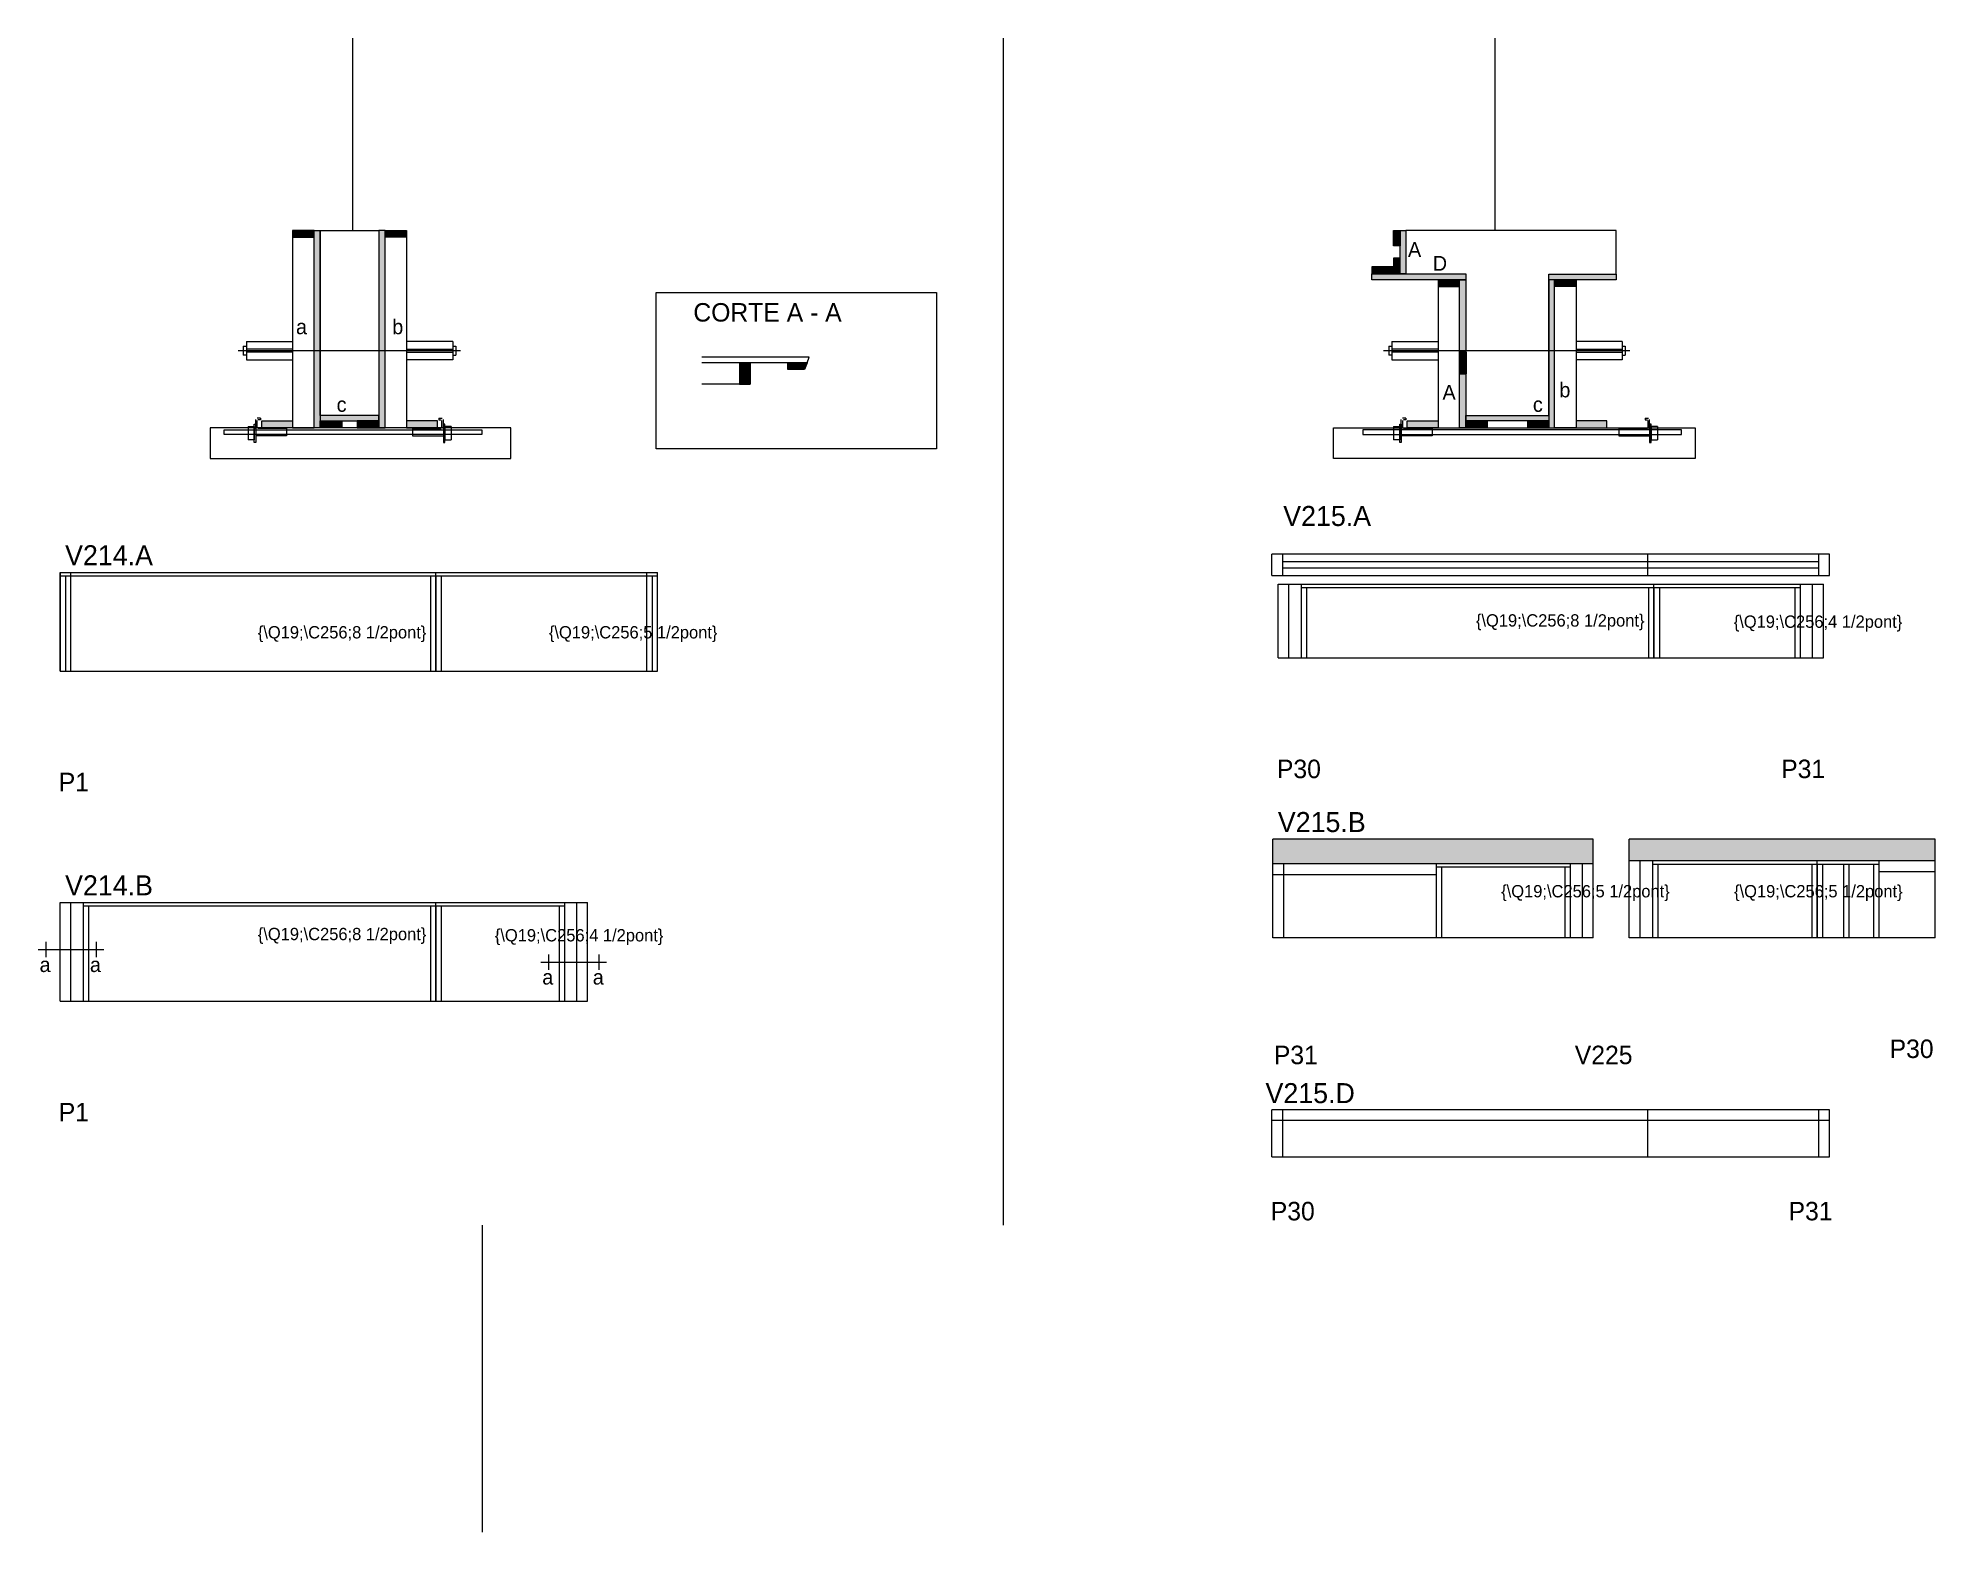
# Model space of a CAD drawing. Header units: metres. Extents: x 4443 to 5675, y 7154 to 8124.
import ezdxf

# ---------------------------------------------------------------- set-up
doc = ezdxf.new("R2010")
doc.units = ezdxf.units.M
for name, color, linetype in [('5', 7, 'Continuous'), ('barrote', 7, 'Continuous'), ('CONCRETO', 7, 'Continuous'), ('COTA', 7, 'Continuous'), ('Cotas', 7, 'Continuous'), ('detalhes', 7, 'Continuous'), ('Hachura', 7, 'Continuous'), ('Madeira', 7, 'Continuous'), ('NOMENCLATURA', 7, 'Continuous'), ('Painéis', 7, 'Continuous'), ('presilha', 7, 'Continuous'), ('SARR_2.2x7', 7, 'Continuous'), ('SARR_3.5x7', 7, 'Continuous'), ('SARR_EDITAR', 7, 'Continuous'), ('SCO-___-LAJ', 7, 'Continuous'), ('TENSOR', 7, 'Continuous'), ('texto', 7, 'Continuous'), ('TEXTO PILAR', 7, 'Continuous'), ('Texto Seção', 7, 'Continuous')]:
    doc.layers.add(name, color=color, linetype=linetype)

msp = doc.modelspace()

# ---------------------------------------------------------------- hatches: boundary and pattern name
at = {"layer": 'COTA'}
h = msp.add_hatch(color=7, dxfattribs=at)
h.dxf.hatch_style = 1
h.paths.add_polyline_path([(5245.3, 7587.4), (5245.3, 7603.4), (5245.3, 7603.4), (5453.3, 7603.4), (5453.3, 7603.4), (5453.3, 7587.4), (5453.3, 7587.4), (5245.3, 7587.4)])
h = msp.add_hatch(color=7, dxfattribs=at)
h.dxf.hatch_style = 1
h.paths.add_polyline_path([(5476.7, 7589.4), (5476.7, 7603.4), (5476.7, 7603.4), (5675.2, 7603.4), (5675.2, 7603.4), (5675.2, 7589.4), (5675.2, 7589.4), (5476.7, 7589.4)])
at = {"layer": 'Hachura'}
h = msp.add_hatch(color=7, dxfattribs=at)
h.dxf.hatch_style = 1
h.paths.add_polyline_path([(4622.8, 7994.2), (4622.8, 7998.6), (4622.8, 7998.6), (4608.8, 7998.6), (4608.8, 7998.6), (4608.8, 7994.2), (4608.8, 7994.2), (4622.8, 7994.2)])
h = msp.add_hatch(color=7, dxfattribs=at)
h.dxf.hatch_style = 1
h.paths.add_polyline_path([(4622.8, 7998.6), (4626.8, 7998.6), (4626.8, 7998.6), (4626.8, 7870.6), (4626.8, 7870.6), (4622.8, 7870.6), (4622.8, 7870.6), (4622.8, 7998.6)])
h = msp.add_hatch(color=7, dxfattribs=at)
h.dxf.hatch_style = 1
h.paths.add_polyline_path([(4668.8, 7998.6), (4664.8, 7998.6), (4664.8, 7998.6), (4664.8, 7870.6), (4664.8, 7870.6), (4668.8, 7870.6), (4668.8, 7870.6), (4668.8, 7998.6)])
h = msp.add_hatch(color=7, dxfattribs=at)
h.dxf.hatch_style = 1
h.paths.add_polyline_path([(4668.8, 7994.2), (4668.8, 7998.6), (4668.8, 7998.6), (4682.8, 7998.6), (4682.8, 7998.6), (4682.8, 7994.2), (4682.8, 7994.2), (4668.8, 7994.2)])
h = msp.add_hatch(color=7, dxfattribs=at)
h.dxf.hatch_style = 1
h.paths.add_polyline_path([(5323.5, 7998.6), (5327.9, 7998.6), (5327.9, 7998.6), (5327.9, 7988.6), (5327.9, 7988.6), (5323.5, 7988.6), (5323.5, 7988.6), (5323.5, 7998.6)])
h = msp.add_hatch(color=7, dxfattribs=at)
h.dxf.hatch_style = 1
h.paths.add_polyline_path([(5327.9, 7998.6), (5331.5, 7998.6), (5331.5, 7998.6), (5331.5, 7970.6), (5331.5, 7970.6), (5327.9, 7970.6), (5327.9, 7970.6), (5327.9, 7998.6)])
h = msp.add_hatch(color=7, dxfattribs=at)
h.dxf.hatch_style = 1
h.paths.add_polyline_path([(5323.5, 7970.6), (5323.5, 7975), (5323.5, 7975), (5309.5, 7975), (5309.5, 7975), (5309.5, 7970.6), (5309.5, 7970.6), (5323.5, 7970.6)])
h = msp.add_hatch(color=7, dxfattribs=at)
h.dxf.hatch_style = 1
h.paths.add_polyline_path([(5309.5, 7966.6), (5309.5, 7970.6), (5309.5, 7970.6), (5370.5, 7970.6), (5370.5, 7970.6), (5370.5, 7966.6), (5370.5, 7966.6), (5309.5, 7966.6)])
h = msp.add_hatch(color=7, dxfattribs=at)
h.dxf.hatch_style = 1
h.paths.add_polyline_path([(5323.5, 7970.6), (5327.9, 7970.6), (5327.9, 7970.6), (5327.9, 7980.6), (5327.9, 7980.6), (5323.5, 7980.6), (5323.5, 7980.6), (5323.5, 7970.6)])
h = msp.add_hatch(color=7, dxfattribs=at)
h.dxf.hatch_style = 1
h.paths.add_polyline_path([(5424.5, 7966.6), (5424.5, 7970.2), (5424.5, 7970.2), (5468.1, 7970.2), (5468.1, 7970.2), (5468.1, 7966.6), (5468.1, 7966.6), (5424.5, 7966.6), (5424.5, 7966.6)])
h = msp.add_hatch(color=7, dxfattribs=at)
h.dxf.hatch_style = 1
h.paths.add_polyline_path([(5366.5, 7962.2), (5366.5, 7966.6), (5366.5, 7966.6), (5352.5, 7966.6), (5352.5, 7966.6), (5352.5, 7962.2), (5352.5, 7962.2), (5366.5, 7962.2)])
h = msp.add_hatch(color=7, dxfattribs=at)
h.dxf.hatch_style = 1
h.paths.add_polyline_path([(5366.5, 7966.6), (5370.5, 7966.6), (5370.5, 7966.6), (5370.5, 7870.6), (5370.5, 7870.6), (5366.5, 7870.6), (5366.5, 7870.6), (5366.5, 7966.6)])
h = msp.add_hatch(color=7, dxfattribs=at)
h.dxf.hatch_style = 1
h.paths.add_polyline_path([(5428.1, 7966.6), (5424.5, 7966.6), (5424.5, 7966.6), (5424.5, 7870.6), (5424.5, 7870.6), (5428.1, 7870.6), (5428.1, 7870.6), (5428.1, 7966.6)])
h = msp.add_hatch(color=7, dxfattribs=at)
h.dxf.hatch_style = 1
h.paths.add_polyline_path([(5428.1, 7962.2), (5428.1, 7966.6), (5428.1, 7966.6), (5442.1, 7966.6), (5442.1, 7966.6), (5442.1, 7962.2), (5442.1, 7962.2), (5428.1, 7962.2)])
h = msp.add_hatch(color=7, dxfattribs=at)
h.dxf.hatch_style = 1
h.paths.add_polyline_path([(4905.9, 7912.8), (4898.9, 7912.8), (4898.9, 7898.8), (4905.9, 7898.8), (4905.9, 7912.8)])
h = msp.add_hatch(color=7, dxfattribs=at)
h.dxf.hatch_style = 1
h.paths.add_polyline_path([(4942.8, 7912.8), (4941.1, 7908.4), (4941.1, 7908.4), (4930.3, 7908.4), (4930.3, 7908.4), (4930.3, 7912.8), (4930.3, 7912.8), (4942.8, 7912.8)])
h = msp.add_hatch(color=7, dxfattribs=at)
h.dxf.hatch_style = 1
h.paths.add_polyline_path([(5366.5, 7905.6), (5370.9, 7905.6), (5370.9, 7905.6), (5370.9, 7919.6), (5370.9, 7919.6), (5366.5, 7919.6), (5366.5, 7919.6), (5366.5, 7905.6)])
h = msp.add_hatch(color=7, dxfattribs=at)
h.dxf.hatch_style = 1
h.paths.add_polyline_path([(4588.8, 7870.6), (4588.8, 7875), (4588.8, 7875), (4608.8, 7875), (4608.8, 7875), (4608.8, 7870.6), (4608.8, 7870.6), (4588.8, 7870.6)])
h = msp.add_hatch(color=7, dxfattribs=at)
h.dxf.hatch_style = 1
h.paths.add_polyline_path([(4664.8, 7875), (4664.8, 7878.6), (4664.8, 7878.6), (4626.8, 7878.6), (4626.8, 7878.6), (4626.8, 7875), (4626.8, 7875), (4664.8, 7875)])
h = msp.add_hatch(color=7, dxfattribs=at)
h.dxf.hatch_style = 1
h.paths.add_polyline_path([(4626.8, 7870.6), (4626.8, 7875), (4626.8, 7875), (4640.8, 7875), (4640.8, 7875), (4640.8, 7870.6), (4640.8, 7870.6), (4626.8, 7870.6)])
h = msp.add_hatch(color=7, dxfattribs=at)
h.dxf.hatch_style = 1
h.paths.add_polyline_path([(4664.8, 7870.6), (4664.8, 7875), (4664.8, 7875), (4650.8, 7875), (4650.8, 7875), (4650.8, 7870.6), (4650.8, 7870.6), (4664.8, 7870.6)])
h = msp.add_hatch(color=7, dxfattribs=at)
h.dxf.hatch_style = 1
h.paths.add_polyline_path([(4702.8, 7870.6), (4702.8, 7875), (4702.8, 7875), (4682.8, 7875), (4682.8, 7875), (4682.8, 7870.6), (4682.8, 7870.6), (4702.8, 7870.6)])
h = msp.add_hatch(color=7, dxfattribs=at)
h.dxf.hatch_style = 1
h.paths.add_polyline_path([(5332.5, 7870.6), (5332.5, 7875), (5332.5, 7875), (5352.5, 7875), (5352.5, 7875), (5352.5, 7870.6), (5352.5, 7870.6), (5332.5, 7870.6)])
h = msp.add_hatch(color=7, dxfattribs=at)
h.dxf.hatch_style = 1
h.paths.add_polyline_path([(5370.5, 7875), (5370.5, 7878.6), (5370.5, 7878.6), (5424.5, 7878.6), (5424.5, 7878.6), (5424.5, 7875), (5424.5, 7875), (5370.5, 7875)])
h = msp.add_hatch(color=7, dxfattribs=at)
h.dxf.hatch_style = 1
h.paths.add_polyline_path([(5370.5, 7870.6), (5370.5, 7875), (5370.5, 7875), (5384.5, 7875), (5384.5, 7875), (5384.5, 7870.6), (5384.5, 7870.6), (5370.5, 7870.6)])
h = msp.add_hatch(color=7, dxfattribs=at)
h.dxf.hatch_style = 1
h.paths.add_polyline_path([(5424.5, 7870.6), (5424.5, 7875), (5424.5, 7875), (5410.5, 7875), (5410.5, 7875), (5410.5, 7870.6), (5410.5, 7870.6), (5424.5, 7870.6)])
h = msp.add_hatch(color=7, dxfattribs=at)
h.dxf.hatch_style = 1
h.paths.add_polyline_path([(5462.1, 7870.6), (5462.1, 7875), (5462.1, 7875), (5442.1, 7875), (5442.1, 7875), (5442.1, 7870.6), (5442.1, 7870.6), (5462.1, 7870.6)])

# ---------------------------------------------------------------- linework, layer by layer
at = {"color": 7, "lineweight": 25}
for p, q in [((4576.8, 7923.6), (4576.8, 7917.6)), ((4576.8, 7923.6), (4578.8, 7923.6)), ((4578.8, 7926.6), (4578.8, 7914.6)), ((4578.8, 7926.6), (4608.8, 7926.6)), ((4608.8, 7921.6), (4578.8, 7921.6)), ((4712.8, 7926.6), (4682.8, 7926.6)), ((4682.8, 7921.6), (4712.8, 7921.6)), ((4712.8, 7926.6), (4712.8, 7914.6)), ((4712.8, 7923.6), (4714.8, 7923.6)), ((4714.8, 7923.6), (4714.8, 7917.6)), ((5320.5, 7923.6), (5320.5, 7917.6)), ((5320.5, 7923.6), (5322.5, 7923.6)), ((5322.5, 7926.6), (5322.5, 7914.6)), ((5322.5, 7926.6), (5352.5, 7926.6)), ((5352.5, 7921.6), (5322.5, 7921.6)), ((5472.1, 7926.6), (5442.1, 7926.6)), ((5442.1, 7921.6), (5472.1, 7921.6)), ((5472.1, 7926.6), (5472.1, 7914.6)), ((5472.1, 7923.6), (5474.1, 7923.6)), ((5474.1, 7923.6), (5474.1, 7917.6)), ((4578.8, 7917.6), (4576.8, 7917.6)), ((4608.8, 7919.6), (4578.8, 7919.6)), ((4578.8, 7914.6), (4608.8, 7914.6)), ((4682.8, 7919.6), (4712.8, 7919.6)), ((4712.8, 7914.6), (4682.8, 7914.6)), ((4712.8, 7917.6), (4714.8, 7917.6)), ((5322.5, 7917.6), (5320.5, 7917.6)), ((5352.5, 7919.6), (5322.5, 7919.6)), ((5322.5, 7914.6), (5352.5, 7914.6)), ((5442.1, 7919.6), (5472.1, 7919.6)), ((5472.1, 7914.6), (5442.1, 7914.6)), ((5472.1, 7917.6), (5474.1, 7917.6)), ((4732.2, 7153.6), (4732.2, 7352.9))]:
    msp.add_line(p, q, dxfattribs=at)
at = {"layer": 'barrote', "color": 7, "lineweight": 25}
for points in [[(4555.3, 7850.6), (4750.5, 7850.6), (4750.5, 7870.6), (4555.3, 7870.6)], [(5519.5, 7850.6), (5284.7, 7850.6), (5284.7, 7870.6), (5519.5, 7870.6)]]:
    msp.add_lwpolyline(points, close=True, dxfattribs=at)
at = {"layer": 'CONCRETO', "color": 7, "lineweight": 25}
for points in [[(4626.8, 7998.6), (4626.8, 7998.6), (4664.8, 7998.6), (4664.8, 7970.6), (4664.8, 7970.6), (4664.8, 7878.6), (4626.8, 7878.6), (4626.8, 7998.6)], [(5424.5, 7998.6), (5370.5, 7998.6), (5370.5, 7998.6), (5331.5, 7998.6), (5331.5, 7970.6), (5370.5, 7970.6), (5370.5, 7878.6), (5424.5, 7878.6), (5424.5, 7970.2), (5468.1, 7970.2), (5468.1, 7998.6)]]:
    msp.add_lwpolyline(points, close=True, dxfattribs=at)
at = {"layer": 'COTA', "color": 7, "lineweight": 25}
for p, q in [((5070.2, 8123.6), (5070.2, 7352.9)), ((5453.3, 7603.4), (5245.3, 7603.4)), ((5245.3, 7587.4), (5245.3, 7603.4)), ((5453.3, 7587.4), (5453.3, 7603.4)), ((5675.2, 7603.4), (5476.7, 7603.4)), ((5476.7, 7589.4), (5476.7, 7603.4)), ((5675.2, 7589.4), (5675.2, 7603.4))]:
    msp.add_line(p, q, dxfattribs=at)
at = {"layer": 'Cotas', "color": 7, "lineweight": 25}
msp.add_lwpolyline([(4844.9, 7958.3), (5026.9, 7958.3), (5026.9, 7856.8), (4844.9, 7856.8)], close=True, dxfattribs=at)
at = {"layer": 'Defpoints', "color": 7, "lineweight": 25}
for p, q in [((4648, 7998.6), (4648, 8123.6)), ((5389.5, 7998.6), (5389.5, 8123.6))]:
    msp.add_line(p, q, dxfattribs=at)
at = {"layer": 'Madeira', "color": 7, "lineweight": 25}
for points in [[(4622.8, 7994.2), (4622.8, 7998.6), (4608.8, 7998.6), (4608.8, 7994.2)], [(4622.8, 7998.6), (4608.8, 7998.6), (4608.8, 7870.6), (4622.8, 7870.6)], [(4668.8, 7994.2), (4668.8, 7998.6), (4682.8, 7998.6), (4682.8, 7994.2)], [(4668.8, 7998.6), (4682.8, 7998.6), (4682.8, 7870.6), (4668.8, 7870.6)], [(5323.5, 7998.6), (5327.9, 7998.6), (5327.9, 7988.6), (5323.5, 7988.6)], [(5323.5, 7970.6), (5323.5, 7975), (5309.5, 7975), (5309.5, 7970.6)], [(5323.5, 7970.6), (5327.9, 7970.6), (5327.9, 7980.6), (5323.5, 7980.6)], [(5366.5, 7962.2), (5366.5, 7966.6), (5352.5, 7966.6), (5352.5, 7962.2)], [(5366.5, 7966.6), (5352.5, 7966.6), (5352.5, 7870.6), (5366.5, 7870.6)], [(5428.1, 7962.2), (5428.1, 7966.6), (5442.1, 7966.6), (5442.1, 7962.2)], [(5428.1, 7966.6), (5442.1, 7966.6), (5442.1, 7870.6), (5428.1, 7870.6)], [(4905.9, 7898.8), (4905.9, 7912.8), (4898.9, 7912.8), (4898.9, 7898.8)], [(4930.3, 7912.8), (4942.8, 7912.8), (4941.1, 7908.4), (4930.3, 7908.4)], [(5366.5, 7905.6), (5370.9, 7905.6), (5370.9, 7919.6), (5366.5, 7919.6)], [(4588.8, 7870.6), (4588.8, 7875), (4608.8, 7875), (4608.8, 7870.6)], [(4626.8, 7870.6), (4626.8, 7875), (4640.8, 7875), (4640.8, 7870.6)], [(4664.8, 7870.6), (4664.8, 7875), (4650.8, 7875), (4650.8, 7870.6)], [(4702.8, 7870.6), (4702.8, 7875), (4682.8, 7875), (4682.8, 7870.6)], [(5332.5, 7870.6), (5332.5, 7875), (5352.5, 7875), (5352.5, 7870.6)], [(5370.5, 7870.6), (5370.5, 7875), (5384.5, 7875), (5384.5, 7870.6)], [(5424.5, 7870.6), (5424.5, 7875), (5410.5, 7875), (5410.5, 7870.6)], [(5462.1, 7870.6), (5462.1, 7875), (5442.1, 7875), (5442.1, 7870.6)]]:
    msp.add_lwpolyline(points, close=True, dxfattribs=at)
msp.add_lwpolyline([(4905.9, 7912.8), (4905.9, 7898.8), (4874.4, 7898.8)], dxfattribs=at)
at = {"layer": 'NOMENCLATURA', "color": 7, "lineweight": 25}
for p, q in [((4443.5, 7531.8), (4486.2, 7531.8)), ((4448.5, 7536.8), (4448.5, 7526.9)), ((4481.2, 7536.8), (4481.2, 7526.9)), ((4774.9, 7528.7), (4774.9, 7518.7)), ((4807.7, 7528.7), (4807.7, 7518.7)), ((4769.9, 7523.7), (4812.7, 7523.7))]:
    msp.add_line(p, q, dxfattribs=at)
at = {"layer": 'Painéis', "color": 7, "lineweight": 25}
for p, q in [((4944.3, 7916.4), (4874.4, 7916.4)), ((4942.8, 7912.8), (4874.4, 7912.8)), ((4942.8, 7912.8), (4944.3, 7916.4)), ((5244.7, 7774.6), (5244.7, 7788.6)), ((5606.7, 7788.6), (5244.7, 7788.6)), ((5488.7, 7774.6), (5488.7, 7788.6)), ((5606.7, 7774.6), (5606.7, 7788.6)), ((4457.8, 7776.6), (4845.8, 7776.6)), ((4457.8, 7712.6), (4457.8, 7776.6)), ((4701.8, 7712.6), (4701.8, 7776.6)), ((4845.8, 7712.6), (4845.8, 7776.6)), ((5244.7, 7774.6), (5606.7, 7774.6)), ((5248.7, 7769.1), (5602.7, 7769.1)), ((5248.7, 7721.1), (5248.7, 7769.1)), ((5492.7, 7721.1), (5492.7, 7769.1)), ((5602.7, 7721.1), (5602.7, 7769.1)), ((4457.8, 7712.6), (4845.8, 7712.6)), ((5248.7, 7721.1), (5602.7, 7721.1)), ((5675.2, 7589.4), (5476.7, 7589.4)), ((5476.7, 7539.4), (5476.7, 7589.4)), ((5598.7, 7539.4), (5598.7, 7589.4)), ((5675.2, 7539.4), (5675.2, 7589.4)), ((5453.3, 7587.4), (5245.3, 7587.4)), ((5245.3, 7539.4), (5245.3, 7587.4)), ((5453.3, 7539.4), (5453.3, 7587.4)), ((4457.8, 7562.3), (4800.3, 7562.3)), ((4457.8, 7498.3), (4457.8, 7562.3)), ((4701.8, 7498.3), (4701.8, 7562.3)), ((4800.3, 7498.3), (4800.3, 7562.3)), ((5453.3, 7539.4), (5245.3, 7539.4)), ((5675.2, 7539.4), (5476.7, 7539.4)), ((4457.8, 7498.3), (4800.3, 7498.3)), ((5244.7, 7397.3), (5244.7, 7427.8)), ((5606.7, 7427.8), (5244.7, 7427.8)), ((5488.7, 7397.3), (5488.7, 7427.8)), ((5606.7, 7397.3), (5606.7, 7427.8)), ((5244.7, 7397.3), (5606.7, 7397.3))]:
    msp.add_line(p, q, dxfattribs=at)
for points in [[(4622.8, 7998.6), (4626.8, 7998.6), (4626.8, 7870.6), (4622.8, 7870.6)], [(4668.8, 7998.6), (4664.8, 7998.6), (4664.8, 7870.6), (4668.8, 7870.6)], [(5327.9, 7998.6), (5331.5, 7998.6), (5331.5, 7970.6), (5327.9, 7970.6)], [(5309.5, 7966.6), (5309.5, 7970.6), (5370.5, 7970.6), (5370.5, 7966.6)], [(5424.5, 7966.6), (5424.5, 7970.2), (5468.1, 7970.2), (5468.1, 7966.6)], [(5366.5, 7966.6), (5370.5, 7966.6), (5370.5, 7870.6), (5366.5, 7870.6)], [(5428.1, 7966.6), (5424.5, 7966.6), (5424.5, 7870.6), (5428.1, 7870.6)], [(4664.8, 7875), (4664.8, 7878.6), (4626.8, 7878.6), (4626.8, 7875)], [(5370.5, 7875), (5370.5, 7878.6), (5424.5, 7878.6), (5424.5, 7875)]]:
    msp.add_lwpolyline(points, close=True, dxfattribs=at)
at = {"layer": 'presilha', "color": 7, "lineweight": 25}
for p, q in [((4579.9, 7871.3), (4583.9, 7871.3)), ((4579.9, 7871.3), (4579.9, 7862.7)), ((4583.9, 7873), (4584.9, 7873)), ((4583.9, 7861), (4583.9, 7873)), ((4583.9, 7871.3), (4583.9, 7862.7)), ((4584.9, 7869.8), (4584.9, 7875.9)), ((4584.9, 7873), (4584.9, 7861)), ((4587.9, 7876.7), (4585.7, 7876.7)), ((4585.9, 7870.4), (4585.9, 7875.3)), ((4587.9, 7875.7), (4586.3, 7875.7)), ((4587.9, 7876.7), (4587.9, 7875.7)), ((4703.7, 7876.7), (4703.7, 7875.7)), ((4703.7, 7876.7), (4705.9, 7876.7)), ((4703.7, 7875.7), (4705.3, 7875.7)), ((4705.7, 7870.4), (4705.7, 7875.3)), ((4706.7, 7869.8), (4706.7, 7875.9)), ((4707.7, 7873), (4706.7, 7873)), ((4706.7, 7873), (4706.7, 7861)), ((4707.7, 7861), (4707.7, 7873)), ((4711.7, 7871.3), (4707.7, 7871.3)), ((4707.7, 7871.3), (4707.7, 7862.7)), ((4711.7, 7871.3), (4711.7, 7862.7)), ((5323.6, 7871.3), (5327.6, 7871.3)), ((5323.6, 7871.3), (5323.6, 7862.7)), ((5327.6, 7873), (5328.6, 7873)), ((5327.6, 7861), (5327.6, 7873)), ((5327.6, 7871.3), (5327.6, 7862.7)), ((5328.6, 7869.8), (5328.6, 7875.9)), ((5328.6, 7873), (5328.6, 7861)), ((5331.6, 7876.7), (5329.4, 7876.7)), ((5329.6, 7870.4), (5329.6, 7875.3)), ((5331.6, 7875.7), (5330, 7875.7)), ((5331.6, 7876.7), (5331.6, 7875.7)), ((5486.9, 7876.7), (5486.9, 7875.7)), ((5486.9, 7876.7), (5489.2, 7876.7)), ((5486.9, 7875.7), (5488.6, 7875.7)), ((5488.9, 7870.4), (5488.9, 7875.3)), ((5489.9, 7869.8), (5489.9, 7875.9)), ((5490.9, 7873), (5489.9, 7873)), ((5489.9, 7873), (5489.9, 7861)), ((5490.9, 7861), (5490.9, 7873)), ((5494.9, 7871.3), (5490.9, 7871.3)), ((5490.9, 7871.3), (5490.9, 7862.7)), ((5494.9, 7871.3), (5494.9, 7862.7)), ((4583.9, 7862.7), (4579.9, 7862.7)), ((4584.9, 7861), (4583.9, 7861)), ((4604.9, 7865.4), (4584.9, 7865.4)), ((4604.9, 7870), (4586.3, 7870)), ((4604.9, 7870), (4604.9, 7865.4)), ((4686.7, 7870), (4686.7, 7865.4)), ((4686.7, 7870), (4705.3, 7870)), ((4686.7, 7865.4), (4706.7, 7865.4)), ((4706.7, 7861), (4707.7, 7861)), ((4707.7, 7862.7), (4711.7, 7862.7)), ((5327.6, 7862.7), (5323.6, 7862.7)), ((5328.6, 7861), (5327.6, 7861)), ((5348.6, 7865.4), (5328.6, 7865.4)), ((5348.6, 7870), (5330, 7870)), ((5348.6, 7870), (5348.6, 7865.4)), ((5469.9, 7870), (5469.9, 7865.4)), ((5469.9, 7870), (5488.6, 7870)), ((5469.9, 7865.4), (5489.9, 7865.4)), ((5489.9, 7861), (5490.9, 7861)), ((5490.9, 7862.7), (5494.9, 7862.7))]:
    msp.add_line(p, q, dxfattribs=at)
at = {"layer": 'SARR_2.2x7', "color": 7, "lineweight": 25}
for p, q in [((5251.7, 7774.6), (5251.7, 7788.6)), ((5599.7, 7774.6), (5599.7, 7788.6)), ((4457.8, 7774.4), (4701.8, 7774.4)), ((4464.8, 7712.6), (4464.8, 7776.6)), ((4701.8, 7774.4), (4845.8, 7774.4)), ((4838.8, 7712.6), (4838.8, 7776.6)), ((5255.7, 7721.1), (5255.7, 7769.1)), ((5263.7, 7766.9), (5492.7, 7766.9)), ((5492.7, 7766.9), (5587.7, 7766.9)), ((5595.7, 7721.1), (5595.7, 7769.1)), ((5483.7, 7539.4), (5483.7, 7589.4)), ((5351.3, 7580.4), (5245.3, 7580.4)), ((5252.3, 7539.4), (5252.3, 7587.4)), ((5438.3, 7585.2), (5351.3, 7585.2)), ((5446.3, 7539.4), (5446.3, 7587.4)), ((5491.7, 7587.2), (5598.7, 7587.2)), ((5598.7, 7587.2), (5638.7, 7587.2)), ((5638.7, 7582.4), (5675.2, 7582.4)), ((4464.8, 7498.3), (4464.8, 7562.3)), ((4472.8, 7560.1), (4701.8, 7560.1)), ((4701.8, 7560.1), (4785.3, 7560.1)), ((4793.3, 7498.3), (4793.3, 7562.3)), ((5251.7, 7397.3), (5251.7, 7427.8)), ((5599.7, 7397.3), (5599.7, 7427.8)), ((5488.7, 7420.8), (5244.7, 7420.8)), ((5606.7, 7420.8), (5488.7, 7420.8))]:
    msp.add_line(p, q, dxfattribs=at)
at = {"layer": 'SARR_3.5x7', "color": 7, "lineweight": 25}
for p, q in [((4457.8, 7776.6), (4457.8, 7712.6)), ((4461.3, 7774.4), (4461.3, 7712.6)), ((4698.3, 7774.4), (4698.3, 7712.6)), ((4701.8, 7774.4), (4701.8, 7712.6)), ((4705.3, 7774.4), (4705.3, 7712.6)), ((4842.3, 7774.4), (4842.3, 7712.6)), ((5263.7, 7769.1), (5263.7, 7721.1)), ((5267.2, 7766.9), (5267.2, 7721.1)), ((5489.2, 7766.9), (5489.2, 7721.1)), ((5492.7, 7766.9), (5492.7, 7721.1)), ((5496.2, 7766.9), (5496.2, 7721.1)), ((5584.2, 7766.9), (5584.2, 7721.1)), ((5587.7, 7769.1), (5587.7, 7721.1)), ((4457.8, 7712.6), (4461.3, 7712.6)), ((4698.3, 7712.6), (4701.8, 7712.6)), ((4701.8, 7712.6), (4705.3, 7712.6)), ((5263.7, 7721.1), (5267.2, 7721.1)), ((5489.2, 7721.1), (5492.7, 7721.1)), ((5492.7, 7721.1), (5496.2, 7721.1)), ((5491.7, 7589.4), (5491.7, 7539.4)), ((5638.7, 7589.4), (5638.7, 7539.4)), ((5351.3, 7587.4), (5351.3, 7539.4)), ((5354.8, 7585.2), (5354.8, 7539.4)), ((5434.8, 7585.2), (5434.8, 7539.4)), ((5438.3, 7587.4), (5438.3, 7539.4)), ((5495.2, 7587.2), (5495.2, 7539.4)), ((5595.2, 7587.2), (5595.2, 7539.4)), ((5598.7, 7587.2), (5598.7, 7539.4)), ((5602.2, 7587.2), (5602.2, 7539.4)), ((5615.7, 7587.2), (5615.7, 7539.4)), ((5619.2, 7587.2), (5619.2, 7539.4)), ((5635.2, 7587.2), (5635.2, 7539.4)), ((4472.8, 7562.3), (4472.8, 7498.3)), ((4476.3, 7560.1), (4476.3, 7498.3)), ((4698.3, 7560.1), (4698.3, 7498.3)), ((4701.8, 7560.1), (4701.8, 7498.3)), ((4705.3, 7560.1), (4705.3, 7498.3)), ((4781.8, 7560.1), (4781.8, 7498.3)), ((4785.3, 7562.3), (4785.3, 7498.3)), ((5351.3, 7539.4), (5347.8, 7539.4)), ((5354.8, 7539.4), (5351.3, 7539.4)), ((5438.3, 7539.4), (5434.8, 7539.4)), ((5638.7, 7539.4), (5635.2, 7539.4)), ((4472.8, 7498.3), (4476.3, 7498.3)), ((4698.3, 7498.3), (4701.8, 7498.3)), ((4701.8, 7498.3), (4705.3, 7498.3))]:
    msp.add_line(p, q, dxfattribs=at)
at = {"layer": 'SARR_EDITAR', "color": 7, "lineweight": 25}
for p, q in [((5599.7, 7783.6), (5251.7, 7783.6)), ((5251.7, 7779.6), (5599.7, 7779.6))]:
    msp.add_line(p, q, dxfattribs=at)
at = {"layer": 'SCO-___-LAJ', "color": 7, "lineweight": 25}
for points in [[(4564.4, 7869.3), (4731.7, 7869.3), (4731.7, 7866.1), (4564.4, 7866.1)], [(5510.5, 7869.3), (5303.6, 7869.3), (5303.6, 7866.1), (5510.5, 7866.1)]]:
    msp.add_lwpolyline(points, close=True, dxfattribs=at)
at = {"layer": 'TENSOR', "color": 7, "lineweight": 25}
for p, q in [((4717.8, 7920.6), (4573.5, 7920.6)), ((5477.1, 7920.6), (5317.2, 7920.6))]:
    msp.add_line(p, q, dxfattribs=at)

# ---------------------------------------------------------------- texts
at = {"layer": '5', "color": 7, "lineweight": 25}
for s, p in [('P30', (5247.9, 7643.1)), ('P31', (5575.3, 7643.1)), ('P1', (4457, 7634.6)), ('P31', (5245.9, 7457.4)), ('V225', (5441.3, 7457.4)), ('P30', (5645.7, 7461.4)), ('P1', (4457, 7420.3)), ('P30', (5243.9, 7356)), ('P31', (5580.1, 7356))]:
    msp.add_text(s, height=12, dxfattribs=at).set_placement(p)
at = {"layer": 'detalhes', "color": 7, "lineweight": 25}
for s, p in [('A', (5333, 7981.5)), ('D', (5349.1, 7972.5)), ('a', (4611, 7931.3)), ('b', (4673.5, 7931.3)), ('A', (5355.4, 7888.8)), ('b', (5431.3, 7890.3)), ('c', (4637.4, 7880.9)), ('c', (5414.1, 7880.9)), ('a', (4444.5, 7517.2)), ('a', (4477.2, 7517.2)), ('a', (4770.9, 7509.1)), ('a', (4803.7, 7509.1))]:
    msp.add_text(s, height=9.6, dxfattribs=at).set_placement(p)
at = {"layer": 'texto', "color": 7, "lineweight": 25}
for s, p in [('{\\Q19;\\C256;8 1/2pont}', (5377.1, 7741.5)), ('{\\Q19;\\C256;4 1/2pont}', (5544.5, 7740.7)), ('{\\Q19;\\C256;8 1/2pont}', (4586.2, 7733.8)), ('{\\Q19;\\C256;5 1/2pont}', (4775.2, 7733.8)), ('{\\Q19;\\C256;5 1/2pont}', (5393.5, 7565.7)), ('{\\Q19;\\C256;5 1/2pont}', (5544.7, 7565.7)), ('{\\Q19;\\C256;8 1/2pont}', (4586.2, 7537.9)), ('{\\Q19;\\C256;4 1/2pont}', (4740.1, 7537.1))]:
    msp.add_text(s, height=8, dxfattribs=at).set_placement(p)
at = {"layer": 'TEXTO PILAR', "color": 7, "lineweight": 25}
msp.add_text('CORTE A - A', height=12, dxfattribs=at).set_placement((4869, 7939.5))
at = {"layer": 'Texto Seção', "color": 7, "lineweight": 25}
for s, p in [('V215.A', (5252, 7806.8)), ('V214.A', (4461.1, 7781.3)), ('V215.B', (5248.5, 7608.1)), ('V214.B', (4461.1, 7567)), ('V215.D', (5240.5, 7432.1))]:
    msp.add_text(s, height=13, dxfattribs=at).set_placement(p)

doc.saveas('drawing.dxf')
